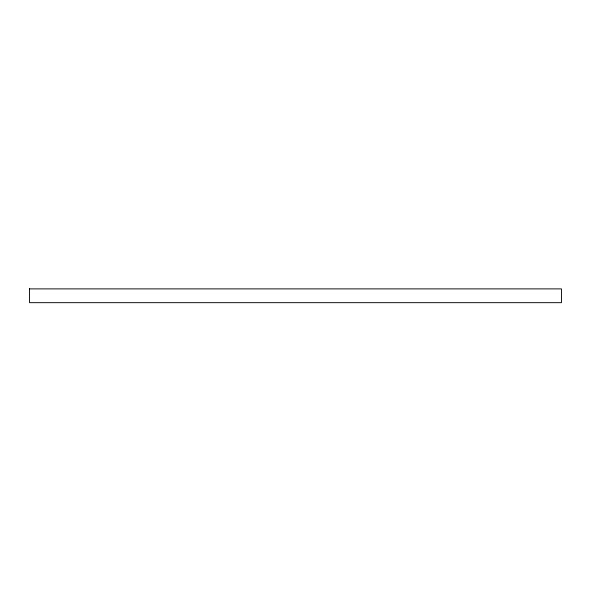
<?xml version="1.0" encoding="UTF-8"?>
<svg xmlns="http://www.w3.org/2000/svg" width="591" height="591" viewBox="0 0 591 591"><rect width="100%" height="100%" fill="white"/><g stroke="black" fill="none" stroke-linecap="round" stroke-linejoin="round"><path stroke-width="0.89" d="M29.55 288.888L561.45 288.888L561.45 302.673L29.55 302.673L29.55 288.327"/></g></svg>
